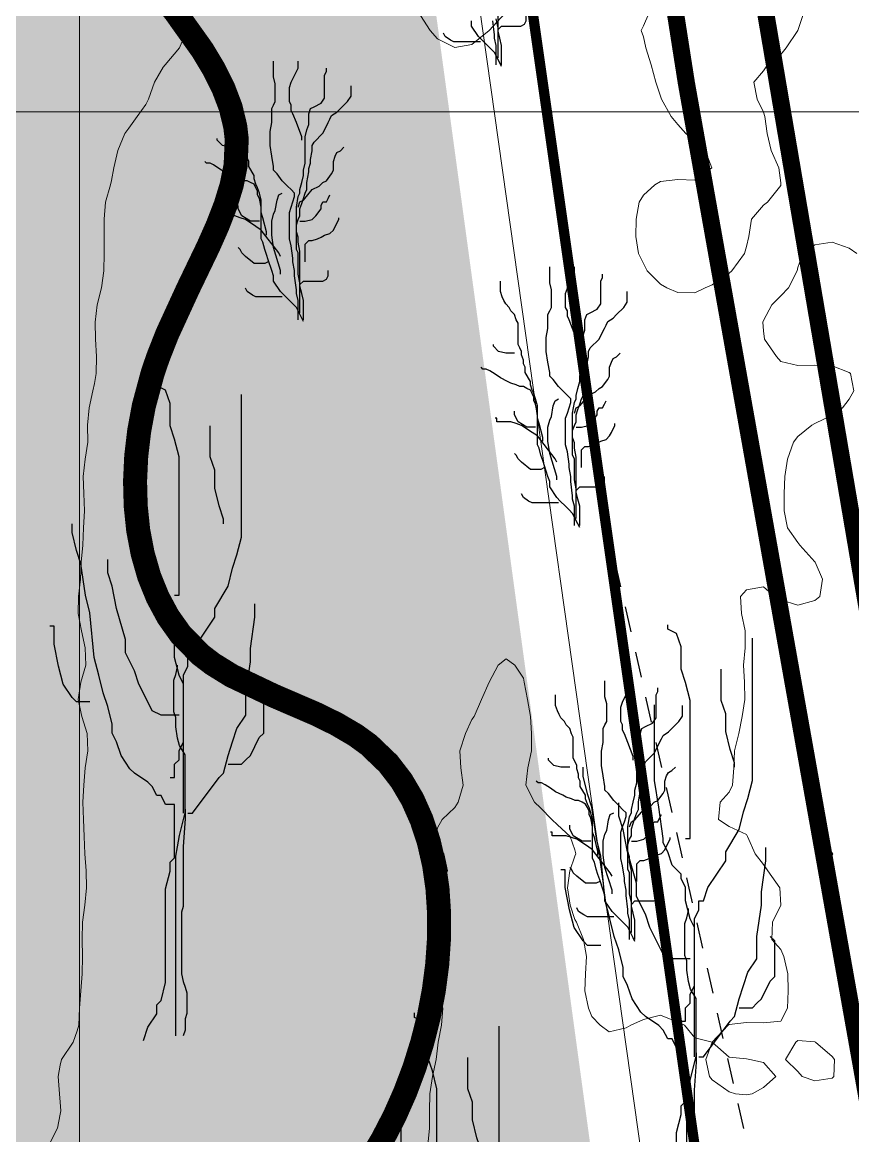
# Model space of a CAD drawing. Header units: centimetres. Extents: x 0 to 642158, y -847 to 649707.
# Drawn here: x 617065.15 to 617089.35, y 621257.53 to 621289.99 of the extents above; entities that cross this region are included whole.
import ezdxf

# ---------------------------------------------------------------- set-up
doc = ezdxf.new("R2010")
doc.units = ezdxf.units.CM
doc.header["$MEASUREMENT"] = 0
doc.linetypes.add('ACAD_ISO08W100', pattern=[36, 24, -3, 6, -3])
doc.linetypes.add('JIS_02_0.7', pattern=[1.35, 0.75, -0.6])
for name, color, linetype, lineweight in [('MEV_grille', 254, 'Continuous', 9), ('MEV_legende 500e', 7, 'Continuous', 9), ('MEV_schema paysager_V', 7, 'Continuous', 20), ('MEV_vegetal_V', 7, 'Continuous', 25), ('WAL_parcellaire agricole', 7, 'JIS_02_0.7', 25), ('WAL_topographie 0.5', 253, 'Continuous', 20)]:
    doc.layers.add(name, color=color, linetype=linetype, lineweight=lineweight)
doc.layers.add('MEV_vegetal_Ha', color=104, linetype='Continuous', lineweight=15, transparency=0.31)
doc.layers.add('MEV_vegetal_Hide', color=7, linetype='Continuous', lineweight=15, plot=False, transparency=0.76)
picture_1 = doc.add_image_def('image2.png', size_in_pixel=(6614, 11023))

# ---------------------------------------------------------------- blocks, each defined once
blk = doc.blocks.new('legende vegetal')
at = {"layer": 'MEV_vegetal_V'}
for points in [[(617078.863, 621288.562), (617078.863, 621289.127), (617078.812, 621289.332), (617078.812, 621289.435), (617078.761, 621289.845)], [(617079.017, 621288.511), (617078.966, 621288.614), (617078.812, 621288.922), (617078.709, 621289.024), (617078.607, 621289.127), (617078.453, 621289.281), (617078.35, 621289.383), (617078.145, 621289.691), (617078.145, 621289.845)], [(617079.017, 621288.562), (617079.017, 621289.127), (617078.966, 621289.332), (617078.915, 621289.537), (617078.915, 621289.64), (617078.863, 621289.897)], [(617078.915, 621288.768), (617078.915, 621290.564)], [(617078.915, 621289.435), (617078.915, 621289.589), (617079.017, 621289.691), (617079.582, 621289.691), (617079.685, 621289.743), (617079.736, 621289.845), (617079.736, 621289.999)], [(617078.401, 621289.23), (617077.631, 621289.23), (617077.529, 621289.281), (617077.375, 621289.383), (617077.323, 621289.486)], [(617073.09, 621281.126), (617073.09, 621281.69), (617073.039, 621281.895), (617073.039, 621281.998), (617072.987, 621282.409), (617072.987, 621282.562), (617072.936, 621282.819), (617072.936, 621282.922), (617072.885, 621283.281), (617072.833, 621283.486), (617072.833, 621284.256), (617072.885, 621284.41), (617072.936, 621284.564), (617072.987, 621284.718), (617072.987, 621284.82), (617072.885, 621284.923), (617072.782, 621285.026), (617072.628, 621285.18), (617072.474, 621285.385), (617072.371, 621285.487), (617072.371, 621285.59), (617072.32, 621285.898), (617072.269, 621286.206), (617072.269, 621286.616), (617072.32, 621286.873), (617072.32, 621287.283), (617072.371, 621287.386), (617072.423, 621287.489), (617072.423, 621288.002), (617072.371, 621288.207), (617072.371, 621288.669)], [(617073.193, 621286.36), (617073.193, 621286.462), (617073.039, 621286.873), (617072.936, 621287.129), (617072.885, 621287.232), (617072.885, 621287.386), (617072.833, 621287.489), (617072.833, 621287.899), (617072.885, 621288.053), (617073.09, 621288.464), (617073.09, 621288.669)], [(617073.244, 621281.126), (617073.244, 621281.69), (617073.193, 621281.895), (617073.141, 621282.101), (617073.141, 621282.203), (617073.09, 621282.46), (617073.09, 621283.076), (617073.039, 621283.178), (617073.039, 621284.41), (617073.09, 621284.718), (617073.141, 621284.82), (617073.141, 621284.923), (617073.193, 621285.128), (617073.244, 621285.333), (617073.244, 621285.487), (617073.295, 621285.693), (617073.295, 621286.462), (617073.347, 621286.668), (617073.398, 621286.822), (617073.398, 621287.129), (617073.449, 621287.283), (617073.552, 621287.335), (617073.757, 621287.437), (617073.86, 621287.591), (617073.86, 621288.258), (617073.911, 621288.361), (617073.911, 621288.464)], [(617073.244, 621281.074), (617073.193, 621281.177), (617073.039, 621281.485), (617072.936, 621281.588), (617072.833, 621281.69), (617072.679, 621281.844), (617072.577, 621281.947), (617072.371, 621282.255), (617072.371, 621282.409), (617072.32, 621282.562), (617072.217, 621282.87), (617072.166, 621283.024), (617072.115, 621283.178), (617072.063, 621283.384), (617072.012, 621283.486), (617072.012, 621284.615), (617071.961, 621284.82), (617071.909, 621284.974), (617071.858, 621285.077), (617071.807, 621285.231), (617071.807, 621285.333), (617071.653, 621285.59), (617071.653, 621285.744), (617071.601, 621285.847), (617071.601, 621285.949), (617071.55, 621286.103), (617071.55, 621286.206), (617071.499, 621286.308), (617071.447, 621286.411), (617071.447, 621287.027), (617071.396, 621287.129), (617071.345, 621287.283), (617071.242, 621287.386), (617071.191, 621287.489), (617071.088, 621287.591), (617071.037, 621287.694), (617070.985, 621287.797), (617070.934, 621287.95), (617070.934, 621288.258)], [(617073.141, 621281.331), (617073.141, 621283.127), (617073.09, 621283.384), (617073.09, 621283.537), (617073.039, 621283.691), (617073.039, 621283.897), (617073.09, 621284.051), (617073.141, 621284.153), (617073.141, 621284.358), (617073.193, 621284.512), (617073.244, 621284.666), (617073.295, 621284.82), (617073.347, 621284.923), (617073.347, 621285.128), (617073.398, 621285.436), (617073.398, 621285.539), (617073.449, 621285.693), (617073.449, 621285.795), (617073.501, 621286.052), (617073.501, 621286.206), (617073.552, 621286.308), (617073.809, 621286.565), (617073.911, 621286.77), (617073.963, 621286.873), (617074.014, 621286.975), (617074.065, 621287.078), (617074.219, 621287.181), (617074.322, 621287.283), (617074.527, 621287.489), (617074.63, 621287.643), (617074.63, 621287.95)], [(617071.345, 621286.154), (617071.088, 621286.154), (617070.883, 621286.206), (617070.729, 621286.36), (617070.729, 621286.411)], [(617073.09, 621284.41), (617073.141, 621284.564), (617073.244, 621284.615), (617073.501, 621284.923), (617073.706, 621285.026), (617073.809, 621285.128), (617073.911, 621285.18), (617074.065, 621285.385), (617074.117, 621285.487), (617074.117, 621285.744), (617074.168, 621285.898), (617074.219, 621286.001), (617074.322, 621286.052), (617074.425, 621286.154)], [(617072.166, 621283.589), (617072.166, 621283.691), (617072.063, 621284.102), (617072.012, 621284.256), (617072.012, 621284.41), (617071.961, 621284.666), (617071.909, 621284.769), (617071.909, 621284.872), (617071.858, 621284.974), (617071.807, 621285.077), (617071.704, 621285.128), (617071.601, 621285.18), (617071.499, 621285.18), (617071.396, 621285.231), (617071.242, 621285.282), (617071.139, 621285.333), (617070.934, 621285.436), (617070.78, 621285.539), (617070.626, 621285.641), (617070.523, 621285.693), (617070.421, 621285.693), (617070.369, 621285.744)], [(617072.577, 621282.46), (617072.577, 621282.562), (617072.371, 621283.23), (617072.32, 621283.589), (617072.32, 621283.999), (617072.371, 621284.205), (617072.423, 621284.307), (617072.474, 621284.615), (617072.525, 621284.769), (617072.628, 621284.82)], [(617073.141, 621283.999), (617073.295, 621283.999), (617073.501, 621284.051), (617073.603, 621284.153), (617073.757, 621284.358), (617073.757, 621284.461), (617073.809, 621284.564), (617073.911, 621284.564), (617073.963, 621284.666), (617074.014, 621284.769)], [(617072.577, 621282.973), (617072.525, 621283.076), (617072.012, 621283.743), (617071.858, 621283.845), (617071.55, 621284.051), (617071.396, 621284.102), (617071.242, 621284.153), (617070.831, 621284.153), (617070.831, 621284.256), (617070.78, 621284.256)], [(617071.961, 621283.999), (617071.704, 621283.999), (617071.447, 621284.153), (617071.345, 621284.358), (617071.345, 621284.461)], [(617073.295, 621282.819), (617073.295, 621283.332), (617073.398, 621283.435), (617073.501, 621283.435), (617073.655, 621283.486), (617073.757, 621283.537), (617073.86, 621283.589), (617074.014, 621283.64), (617074.117, 621283.743), (617074.168, 621283.845), (617074.271, 621284.051), (617074.271, 621284.102)], [(617072.217, 621282.819), (617072.115, 621282.768), (617071.807, 621282.768), (617071.55, 621282.973), (617071.447, 621283.076), (617071.396, 621283.178), (617071.345, 621283.23)], [(617081.14, 621275.122), (617081.14, 621275.687), (617081.089, 621275.892), (617081.089, 621275.995), (617081.037, 621276.405), (617081.037, 621276.559), (617080.986, 621276.816), (617080.986, 621276.918), (617080.935, 621277.277), (617080.883, 621277.483), (617080.883, 621278.252), (617080.935, 621278.406), (617080.986, 621278.56), (617081.037, 621278.714), (617081.037, 621278.817), (617080.935, 621278.919), (617080.832, 621279.022), (617080.678, 621279.176), (617080.524, 621279.381), (617080.421, 621279.484), (617080.421, 621279.587), (617080.37, 621279.894), (617080.319, 621280.202), (617080.319, 621280.613), (617080.37, 621280.869), (617080.37, 621281.28), (617080.421, 621281.383), (617080.473, 621281.485), (617080.473, 621281.998), (617080.421, 621282.204), (617080.421, 621282.665)], [(617081.243, 621280.356), (617081.243, 621280.459), (617081.089, 621280.869), (617080.986, 621281.126), (617080.935, 621281.229), (617080.935, 621281.383), (617080.883, 621281.485), (617080.883, 621281.896), (617080.935, 621282.05), (617081.14, 621282.46), (617081.14, 621282.665)], [(617073.141, 621281.998), (617073.141, 621282.152), (617073.244, 621282.255), (617073.809, 621282.255), (617073.911, 621282.306), (617073.963, 621282.409), (617073.963, 621282.562)], [(617081.294, 621275.122), (617081.294, 621275.687), (617081.243, 621275.892), (617081.191, 621276.097), (617081.191, 621276.2), (617081.14, 621276.456), (617081.14, 621277.072), (617081.089, 621277.175), (617081.089, 621278.406), (617081.14, 621278.714), (617081.191, 621278.817), (617081.191, 621278.919), (617081.243, 621279.125), (617081.294, 621279.33), (617081.294, 621279.484), (617081.345, 621279.689), (617081.345, 621280.459), (617081.397, 621280.664), (617081.448, 621280.818), (617081.448, 621281.126), (617081.5, 621281.28), (617081.602, 621281.331), (617081.807, 621281.434), (617081.91, 621281.588), (617081.91, 621282.255), (617081.961, 621282.357), (617081.961, 621282.46)], [(617072.628, 621281.793), (617071.858, 621281.793), (617071.755, 621281.844), (617071.601, 621281.947), (617071.55, 621282.049)], [(617081.294, 621275.071), (617081.243, 621275.174), (617081.089, 621275.481), (617080.986, 621275.584), (617080.883, 621275.687), (617080.73, 621275.841), (617080.627, 621275.943), (617080.421, 621276.251), (617080.421, 621276.405), (617080.37, 621276.559), (617080.267, 621276.867), (617080.216, 621277.021), (617080.165, 621277.175), (617080.113, 621277.38), (617080.062, 621277.483), (617080.062, 621278.612), (617080.011, 621278.817), (617079.959, 621278.971), (617079.908, 621279.073), (617079.857, 621279.227), (617079.857, 621279.33), (617079.703, 621279.587), (617079.703, 621279.74), (617079.652, 621279.843), (617079.652, 621279.946), (617079.6, 621280.1), (617079.6, 621280.202), (617079.549, 621280.305), (617079.497, 621280.408), (617079.497, 621281.023), (617079.446, 621281.126), (617079.395, 621281.28), (617079.292, 621281.383), (617079.241, 621281.485), (617079.138, 621281.588), (617079.087, 621281.69), (617079.035, 621281.793), (617078.984, 621281.947), (617078.984, 621282.255)], [(617081.191, 621275.327), (617081.191, 621277.123), (617081.14, 621277.38), (617081.14, 621277.534), (617081.089, 621277.688), (617081.089, 621277.893), (617081.14, 621278.047), (617081.191, 621278.15), (617081.191, 621278.355), (617081.243, 621278.509), (617081.294, 621278.663), (617081.345, 621278.817), (617081.397, 621278.919), (617081.397, 621279.125), (617081.448, 621279.433), (617081.448, 621279.535), (617081.5, 621279.689), (617081.5, 621279.792), (617081.551, 621280.048), (617081.551, 621280.202), (617081.602, 621280.305), (617081.859, 621280.561), (617081.961, 621280.767), (617082.013, 621280.869), (617082.064, 621280.972), (617082.115, 621281.075), (617082.269, 621281.177), (617082.372, 621281.28), (617082.577, 621281.485), (617082.68, 621281.639), (617082.68, 621281.947)], [(617079.395, 621280.151), (617079.138, 621280.151), (617078.933, 621280.202), (617078.779, 621280.356), (617078.779, 621280.408)], [(617081.14, 621278.406), (617081.191, 621278.56), (617081.294, 621278.612), (617081.551, 621278.919), (617081.756, 621279.022), (617081.859, 621279.125), (617081.961, 621279.176), (617082.115, 621279.381), (617082.167, 621279.484), (617082.167, 621279.74), (617082.218, 621279.894), (617082.269, 621279.997), (617082.372, 621280.048), (617082.475, 621280.151)], [(617080.216, 621277.585), (617080.216, 621277.688), (617080.113, 621278.098), (617080.062, 621278.252), (617080.062, 621278.406), (617080.011, 621278.663), (617079.959, 621278.765), (617079.959, 621278.868), (617079.908, 621278.971), (617079.857, 621279.073), (617079.754, 621279.125), (617079.652, 621279.176), (617079.549, 621279.176), (617079.446, 621279.227), (617079.292, 621279.279), (617079.189, 621279.33), (617078.984, 621279.433), (617078.83, 621279.535), (617078.676, 621279.638), (617078.573, 621279.689), (617078.471, 621279.689), (617078.419, 621279.74)], [(617069.487, 621273.1), (617069.617, 621273.1), (617069.617, 621277.126), (617069.487, 621277.646), (617069.358, 621278.036), (617069.358, 621278.685), (617069.228, 621279.074), (617068.968, 621279.204), (617068.968, 621279.334)], [(617069.358, 621267.775), (617069.487, 621267.775), (617069.487, 621268.164), (617069.617, 621268.294), (617069.617, 621268.554), (617069.747, 621268.814), (617069.747, 621270.762), (617069.877, 621271.022), (617069.877, 621271.281), (617070.007, 621271.281), (617070.137, 621271.671), (617070.657, 621272.45), (617070.657, 621272.71), (617071.047, 621273.36), (617071.177, 621273.879), (617071.306, 621274.269), (617071.436, 621274.788), (617071.436, 621278.945)], [(617080.627, 621276.456), (617080.627, 621276.559), (617080.421, 621277.226), (617080.37, 621277.585), (617080.37, 621277.996), (617080.421, 621278.201), (617080.473, 621278.304), (617080.524, 621278.612), (617080.576, 621278.765), (617080.678, 621278.817)], [(617081.191, 621277.996), (617081.345, 621277.996), (617081.551, 621278.047), (617081.654, 621278.15), (617081.807, 621278.355), (617081.807, 621278.458), (617081.859, 621278.56), (617081.961, 621278.56), (617082.013, 621278.663), (617082.064, 621278.765)], [(617080.011, 621277.996), (617079.754, 621277.996), (617079.497, 621278.15), (617079.395, 621278.355), (617079.395, 621278.458)], [(617080.627, 621276.97), (617080.576, 621277.072), (617080.062, 621277.739), (617079.908, 621277.842), (617079.6, 621278.047), (617079.446, 621278.098), (617079.292, 621278.15), (617078.882, 621278.15), (617078.882, 621278.252), (617078.83, 621278.252)], [(617081.345, 621276.816), (617081.345, 621277.329), (617081.448, 621277.431), (617081.551, 621277.431), (617081.705, 621277.483), (617081.807, 621277.534), (617081.91, 621277.585), (617082.064, 621277.637), (617082.167, 621277.739), (617082.218, 621277.842), (617082.321, 621278.047), (617082.321, 621278.098)], [(617070.916, 621275.178), (617070.916, 621275.308), (617070.787, 621275.698), (617070.657, 621276.217), (617070.657, 621276.737), (617070.527, 621277.126), (617070.527, 621278.036)], [(617080.267, 621276.816), (617080.165, 621276.764), (617079.857, 621276.764), (617079.6, 621276.97), (617079.497, 621277.072), (617079.446, 621277.175), (617079.395, 621277.226)], [(617069.747, 621266.736), (617069.747, 621270.502), (617069.617, 621270.762), (617069.487, 621271.281), (617069.487, 621271.671), (617069.358, 621271.931), (617069.358, 621272.061), (617069.097, 621272.321), (617068.968, 621272.71), (617068.838, 621272.97), (617068.838, 621273.1), (617068.708, 621274.009), (617068.578, 621274.788), (617068.578, 621276.996)], [(617081.191, 621275.995), (617081.191, 621276.148), (617081.294, 621276.251), (617081.859, 621276.251), (617081.961, 621276.302), (617082.013, 621276.405), (617082.013, 621276.559)], [(617080.678, 621275.789), (617079.908, 621275.789), (617079.806, 621275.841), (617079.652, 621275.943), (617079.6, 621276.046)], [(617068.578, 621260.112), (617068.708, 621260.501), (617068.968, 621260.891), (617068.968, 621261.151), (617069.097, 621261.281), (617069.228, 621261.8), (617069.228, 621264.528), (617069.358, 621265.047), (617069.358, 621265.307), (617069.487, 621265.437), (617069.487, 621266.995), (617069.228, 621266.995), (617069.097, 621267.255), (617068.968, 621267.255), (617068.838, 621267.515), (617068.708, 621267.645), (617068.318, 621267.905), (617068.188, 621268.035), (617067.928, 621268.424), (617067.798, 621268.814), (617067.668, 621269.074), (617067.668, 621269.333), (617067.539, 621269.853), (617067.409, 621270.243), (617067.278, 621270.762), (617067.149, 621271.281), (617067.019, 621272.58), (617066.889, 621273.1), (617066.759, 621274.009), (617066.629, 621274.399), (617066.499, 621274.918), (617066.499, 621275.178)], [(617069.617, 621269.593), (617069.097, 621269.593), (617068.838, 621269.723), (617068.708, 621269.983), (617068.448, 621270.502), (617068.318, 621270.892), (617068.058, 621271.412), (617068.058, 621271.801), (617067.798, 621272.71), (617067.668, 621273.36), (617067.539, 621273.749), (617067.539, 621274.139)], [(617069.877, 621266.736), (617070.007, 621266.736), (617070.787, 621267.775), (617070.916, 621267.905), (617071.047, 621268.424), (617071.177, 621268.814), (617071.306, 621269.204), (617071.566, 621269.593), (617071.566, 621270.243), (617071.696, 621271.152), (617071.696, 621271.541), (617071.826, 621272.45), (617071.826, 621272.84)], [(617084.38, 621266), (617084.51, 621266), (617084.51, 621270.027), (617084.38, 621270.546), (617084.25, 621270.936), (617084.25, 621271.585), (617084.12, 621271.975), (617083.86, 621272.105), (617083.86, 621272.235)], [(617067.019, 621269.983), (617066.629, 621269.983), (617066.499, 621270.113), (617066.239, 621270.502), (617066.109, 621271.022), (617065.979, 621271.671), (617065.979, 621272.191), (617065.849, 621272.191)], [(617084.25, 621260.675), (617084.38, 621260.675), (617084.38, 621261.065), (617084.51, 621261.195), (617084.51, 621261.454), (617084.64, 621261.714), (617084.64, 621263.662), (617084.77, 621263.922), (617084.77, 621264.182), (617084.9, 621264.182), (617085.03, 621264.572), (617085.549, 621265.351), (617085.549, 621265.611), (617085.939, 621266.26), (617086.069, 621266.779), (617086.199, 621267.169), (617086.329, 621267.689), (617086.329, 621271.845)], [(617069.521, 621260.247), (617069.521, 621265.488), (617069.576, 621265.761), (617069.631, 621266.089), (617069.795, 621266.744), (617069.795, 621268.437), (617069.631, 621268.709), (617069.576, 621268.928), (617069.521, 621269.256), (617069.521, 621269.529), (617069.466, 621269.692), (617069.466, 621270.62), (617069.521, 621270.784), (617069.576, 621271.003), (617069.576, 621271.057)], [(617085.809, 621268.078), (617085.809, 621268.208), (617085.679, 621268.598), (617085.549, 621269.117), (617085.549, 621269.637), (617085.42, 621270.027), (617085.42, 621270.936)], [(617082.75, 621263.052), (617082.75, 621263.617), (617082.699, 621263.822), (617082.699, 621263.925), (617082.647, 621264.335), (617082.647, 621264.489), (617082.596, 621264.746), (617082.596, 621264.848), (617082.545, 621265.207), (617082.493, 621265.413), (617082.493, 621266.182), (617082.545, 621266.336), (617082.596, 621266.49), (617082.647, 621266.644), (617082.647, 621266.747), (617082.545, 621266.849), (617082.442, 621266.952), (617082.288, 621267.106), (617082.134, 621267.311), (617082.031, 621267.414), (617082.031, 621267.517), (617081.98, 621267.824), (617081.929, 621268.132), (617081.929, 621268.543), (617081.98, 621268.799), (617081.98, 621269.21), (617082.031, 621269.313), (617082.083, 621269.415), (617082.083, 621269.928), (617082.031, 621270.134), (617082.031, 621270.595)], [(617082.853, 621268.286), (617082.853, 621268.389), (617082.699, 621268.799), (617082.596, 621269.056), (617082.545, 621269.159), (617082.545, 621269.313), (617082.493, 621269.415), (617082.493, 621269.826), (617082.545, 621269.98), (617082.75, 621270.39), (617082.75, 621270.595)], [(617082.904, 621263.052), (617082.904, 621263.617), (617082.853, 621263.822), (617082.801, 621264.027), (617082.801, 621264.13), (617082.75, 621264.386), (617082.75, 621265.002), (617082.699, 621265.105), (617082.699, 621266.336), (617082.75, 621266.644), (617082.801, 621266.747), (617082.801, 621266.849), (617082.853, 621267.055), (617082.904, 621267.26), (617082.904, 621267.414), (617082.955, 621267.619), (617082.955, 621268.389), (617083.007, 621268.594), (617083.058, 621268.748), (617083.058, 621269.056), (617083.109, 621269.21), (617083.212, 621269.261), (617083.417, 621269.364), (617083.52, 621269.518), (617083.52, 621270.185), (617083.571, 621270.287), (617083.571, 621270.39)], [(617071.047, 621268.164), (617071.436, 621268.164), (617071.566, 621268.294), (617071.696, 621268.424), (617071.956, 621268.944), (617072.086, 621269.074), (617072.086, 621270.113), (617071.956, 621270.243)], [(617082.904, 621263.001), (617082.853, 621263.104), (617082.699, 621263.411), (617082.596, 621263.514), (617082.493, 621263.617), (617082.34, 621263.771), (617082.237, 621263.873), (617082.031, 621264.181), (617082.031, 621264.335), (617081.98, 621264.489), (617081.877, 621264.797), (617081.826, 621264.951), (617081.775, 621265.105), (617081.723, 621265.31), (617081.672, 621265.413), (617081.672, 621266.542), (617081.621, 621266.747), (617081.569, 621266.901), (617081.518, 621267.003), (617081.467, 621267.157), (617081.467, 621267.26), (617081.313, 621267.517), (617081.313, 621267.67), (617081.261, 621267.773), (617081.261, 621267.876), (617081.21, 621268.03), (617081.21, 621268.132), (617081.159, 621268.235), (617081.107, 621268.338), (617081.107, 621268.953), (617081.056, 621269.056), (617081.005, 621269.21), (617080.902, 621269.313), (617080.851, 621269.415), (617080.748, 621269.518), (617080.697, 621269.62), (617080.645, 621269.723), (617080.594, 621269.877), (617080.594, 621270.185)], [(617082.801, 621263.257), (617082.801, 621265.053), (617082.75, 621265.31), (617082.75, 621265.464), (617082.699, 621265.618), (617082.699, 621265.823), (617082.75, 621265.977), (617082.801, 621266.08), (617082.801, 621266.285), (617082.853, 621266.439), (617082.904, 621266.593), (617082.955, 621266.747), (617083.007, 621266.849), (617083.007, 621267.055), (617083.058, 621267.363), (617083.058, 621267.465), (617083.109, 621267.619), (617083.109, 621267.722), (617083.161, 621267.978), (617083.161, 621268.132), (617083.212, 621268.235), (617083.469, 621268.491), (617083.571, 621268.697), (617083.623, 621268.799), (617083.674, 621268.902), (617083.725, 621269.005), (617083.879, 621269.107), (617083.982, 621269.21), (617084.187, 621269.415), (617084.29, 621269.569), (617084.29, 621269.877)], [(617084.64, 621259.636), (617084.64, 621263.403), (617084.51, 621263.662), (617084.38, 621264.182), (617084.38, 621264.572), (617084.25, 621264.831), (617084.25, 621264.961), (617083.99, 621265.221), (617083.86, 621265.611), (617083.73, 621265.87), (617083.73, 621266), (617083.601, 621266.909), (617083.471, 621267.689), (617083.471, 621269.897)], [(617081.005, 621268.081), (617080.748, 621268.081), (617080.543, 621268.132), (617080.389, 621268.286), (617080.389, 621268.338)], [(617084.12, 621254.7), (617084.12, 621257.428), (617084.25, 621257.948), (617084.25, 621258.207), (617084.38, 621258.337), (617084.38, 621259.896), (617084.12, 621259.896), (617083.99, 621260.155), (617083.86, 621260.155), (617083.73, 621260.415), (617083.601, 621260.545), (617083.211, 621260.805), (617083.081, 621260.935), (617082.821, 621261.324), (617082.691, 621261.714), (617082.561, 621261.974), (617082.561, 621262.234), (617082.431, 621262.753), (617082.301, 621263.143), (617082.171, 621263.662), (617082.041, 621264.182), (617081.911, 621265.481), (617081.781, 621266), (617081.652, 621266.909), (617081.521, 621267.299), (617081.392, 621267.819), (617081.392, 621268.078)], [(617082.75, 621266.336), (617082.801, 621266.49), (617082.904, 621266.542), (617083.161, 621266.849), (617083.366, 621266.952), (617083.469, 621267.055), (617083.571, 621267.106), (617083.725, 621267.311), (617083.777, 621267.414), (617083.777, 621267.67), (617083.828, 621267.824), (617083.879, 621267.927), (617083.982, 621267.978), (617084.085, 621268.081)], [(617081.826, 621265.515), (617081.826, 621265.618), (617081.723, 621266.028), (617081.672, 621266.182), (617081.672, 621266.336), (617081.621, 621266.593), (617081.569, 621266.695), (617081.569, 621266.798), (617081.518, 621266.901), (617081.467, 621267.003), (617081.364, 621267.055), (617081.261, 621267.106), (617081.159, 621267.106), (617081.056, 621267.157), (617080.902, 621267.209), (617080.799, 621267.26), (617080.594, 621267.363), (617080.44, 621267.465), (617080.286, 621267.568), (617080.183, 621267.619), (617080.081, 621267.619), (617080.029, 621267.67)], [(617084.51, 621262.493), (617083.99, 621262.493), (617083.73, 621262.623), (617083.601, 621262.883), (617083.34, 621263.403), (617083.211, 621263.792), (617082.951, 621264.312), (617082.951, 621264.701), (617082.691, 621265.611), (617082.561, 621266.26), (617082.431, 621266.65), (617082.431, 621267.039)], [(617069.795, 621266.853), (617069.795, 621266.58), (617069.74, 621265.761), (617069.74, 621264.014), (617069.685, 621263.851), (617069.685, 621262.049), (617069.74, 621261.83), (617069.795, 621261.667), (617069.849, 621261.503), (617069.849, 621260.902), (617069.795, 621260.739), (617069.795, 621260.411), (617069.74, 621260.247)], [(617082.237, 621264.386), (617082.237, 621264.489), (617082.031, 621265.156), (617081.98, 621265.515), (617081.98, 621265.926), (617082.031, 621266.131), (617082.083, 621266.234), (617082.134, 621266.542), (617082.185, 621266.695), (617082.288, 621266.747)], [(617081.621, 621265.926), (617081.364, 621265.926), (617081.107, 621266.08), (617081.005, 621266.285), (617081.005, 621266.388)], [(617082.801, 621265.926), (617082.955, 621265.926), (617083.161, 621265.977), (617083.264, 621266.08), (617083.417, 621266.285), (617083.417, 621266.388), (617083.469, 621266.49), (617083.571, 621266.49), (617083.623, 621266.593), (617083.674, 621266.695)], [(617082.237, 621264.9), (617082.185, 621265.002), (617081.672, 621265.669), (617081.518, 621265.772), (617081.21, 621265.977), (617081.056, 621266.028), (617080.902, 621266.08), (617080.492, 621266.08), (617080.492, 621266.182), (617080.44, 621266.182)], [(617082.955, 621264.746), (617082.955, 621265.259), (617083.058, 621265.361), (617083.161, 621265.361), (617083.315, 621265.413), (617083.417, 621265.464), (617083.52, 621265.515), (617083.674, 621265.567), (617083.777, 621265.669), (617083.828, 621265.772), (617083.931, 621265.977), (617083.931, 621266.028)], [(617084.77, 621259.636), (617084.9, 621259.636), (617085.679, 621260.675), (617085.809, 621260.805), (617085.939, 621261.324), (617086.069, 621261.714), (617086.199, 621262.104), (617086.459, 621262.493), (617086.459, 621263.143), (617086.589, 621264.052), (617086.589, 621264.442), (617086.719, 621265.351), (617086.719, 621265.741)], [(617081.911, 621262.883), (617081.521, 621262.883), (617081.392, 621263.013), (617081.132, 621263.403), (617081.002, 621263.922), (617080.872, 621264.572), (617080.872, 621265.091), (617080.742, 621265.091)], [(617081.877, 621264.746), (617081.775, 621264.694), (617081.467, 621264.694), (617081.21, 621264.9), (617081.107, 621265.002), (617081.056, 621265.105), (617081.005, 621265.156)], [(617082.801, 621263.925), (617082.801, 621264.078), (617082.904, 621264.181), (617083.469, 621264.181), (617083.571, 621264.232), (617083.623, 621264.335), (617083.623, 621264.489)], [(617082.288, 621263.719), (617081.518, 621263.719), (617081.416, 621263.771), (617081.261, 621263.873), (617081.21, 621263.976)], [(617084.414, 621253.147), (617084.414, 621258.389), (617084.468, 621258.662), (617084.523, 621258.989), (617084.687, 621259.645), (617084.687, 621261.337), (617084.523, 621261.61), (617084.468, 621261.828), (617084.414, 621262.156), (617084.414, 621262.429), (617084.359, 621262.593), (617084.359, 621263.521), (617084.414, 621263.685), (617084.468, 621263.903), (617084.468, 621263.958)], [(617085.939, 621261.065), (617086.329, 621261.065), (617086.459, 621261.195), (617086.589, 621261.324), (617086.849, 621261.844), (617086.978, 621261.974), (617086.978, 621263.013), (617086.849, 621263.143)], [(617077, 621254.679), (617077.13, 621254.679), (617077.13, 621258.705), (617077, 621259.224), (617076.87, 621259.614), (617076.87, 621260.264), (617076.74, 621260.653), (617076.48, 621260.783), (617076.48, 621260.913)], [(617076.87, 621249.354), (617077, 621249.354), (617077, 621249.743), (617077.13, 621249.873), (617077.13, 621250.133), (617077.26, 621250.393), (617077.26, 621252.341), (617077.389, 621252.6), (617077.389, 621252.86), (617077.52, 621252.86), (617077.65, 621253.25), (617078.169, 621254.029), (617078.169, 621254.289), (617078.559, 621254.938), (617078.689, 621255.458), (617078.819, 621255.848), (617078.949, 621256.367), (617078.949, 621260.523)], [(617078.429, 621256.757), (617078.429, 621256.886), (617078.299, 621257.276), (617078.169, 621257.796), (617078.169, 621258.315), (617078.039, 621258.705), (617078.039, 621259.614)], [(617084.687, 621259.754), (617084.687, 621259.48), (617084.633, 621258.662), (617084.633, 621256.915), (617084.578, 621256.751), (617084.578, 621254.949), (617084.633, 621254.731), (617084.687, 621254.567), (617084.741, 621254.403), (617084.741, 621253.803), (617084.687, 621253.639), (617084.687, 621253.311), (617084.633, 621253.147)], [(617077.26, 621248.314), (617077.26, 621252.081), (617077.13, 621252.341), (617077, 621252.86), (617077, 621253.25), (617076.87, 621253.51), (617076.87, 621253.64), (617076.61, 621253.899), (617076.48, 621254.289), (617076.35, 621254.549), (617076.35, 621254.679), (617076.22, 621255.588), (617076.09, 621256.367), (617076.09, 621258.575)]]:
    blk.add_lwpolyline(points, dxfattribs=at)
blk = doc.blocks.new('*U114')
at = {"layer": 'MEV_grille', "transparency": 33554687}
blk.add_lwpolyline([(-1338.461, 0), (1338.461, 0)], dxfattribs=at)
blk = doc.blocks.new('*U115')
at = {"layer": 'MEV_grille', "color": 0, "linetype": 'ByBlock', "lineweight": -2, "transparency": 16777216}
blk.add_blockref('*U114', (0, -1100), dxfattribs=at)
blk = doc.blocks.new('*U112')
at = {"layer": 'MEV_grille', "transparency": 33554687}
blk.add_lwpolyline([(0, 1825.476), (0, -1825.476)], dxfattribs=at)
blk = doc.blocks.new('*U113')
at = {"layer": 'MEV_grille', "color": 0, "linetype": 'ByBlock', "lineweight": -2, "transparency": 16777216}
blk.add_blockref('*U112', (1700, 0), dxfattribs=at)

msp = doc.modelspace()

# ---------------------------------------------------------------- hatches: boundary and pattern name
at = {"layer": 'MEV_vegetal_Ha'}
h = msp.add_hatch(color=256, dxfattribs=at)
h.dxf.hatch_style = 1
h.paths.add_polyline_path([(617050.979, 621226.816), (617084.471, 621236.937), (617064.668, 621382.23), (617023.574, 621370.684)])

# ---------------------------------------------------------------- linework, layer by layer
at = {"layer": 'MEV_legende 500e', "color": 100, "linetype": 'ACAD_ISO08W100', "ltscale": 0.2, "const_width": 0.3}
msp.add_lwpolyline([(617050.184, 621223.774), (617087.812, 621235.73), (617066.591, 621384.341), (617020.869, 621371.556)], close=True, dxfattribs=at)
at = {"layer": 'MEV_schema paysager_V', "color": 60, "const_width": 0.5}
for points in [[(617110.277, 621100.618), (617111.124, 621109.529), (617111.382, 621116.71), (617111.574, 621125.307), (617110.935, 621135.4), (617109.34, 621150.055), (617106.104, 621177.648), (617104.154, 621190.505), (617102.541, 621197.282), (617100.539, 621209.483), (617096.053, 621236.837), (617089.623, 621273.757), (617077.79, 621343.258), (617071.163, 621389.516)], [(617108.822, 621103.031), (617109.811, 621117.869), (617110.075, 621125.387), (617109.255, 621136.748), (617107.17, 621155.599), (617105.176, 621171.458), (617103.362, 621186.14), (617101.579, 621194.056), (617099.483, 621205.218), (617096.884, 621218.628), (617084.5, 621288.232), (617075.813, 621343.77), (617069.415, 621389.248)]]:
    msp.add_lwpolyline(points, dxfattribs=at)
at = {"layer": 'MEV_schema paysager_V', "color": 51, "const_width": 0.7}
msp.add_lwpolyline([(617068.725, 621291.402), (617069.607, 621290.29), (617070.396, 621289.183), (617070.729, 621288.63), (617071.006, 621288.074), (617071.218, 621287.517), (617071.354, 621286.956), (617071.397, 621286.588), (617071.365, 621285.821), (617071.25, 621285.245), (617071.071, 621284.661), (617070.841, 621284.067), (617070.573, 621283.462), (617069.973, 621282.214), (617069.372, 621280.905), (617069.104, 621280.223), (617068.948, 621279.767), (617068.689, 621278.804), (617068.554, 621278.074), (617068.468, 621277.34), (617068.434, 621276.608), (617068.453, 621275.886), (617068.526, 621275.18), (617068.656, 621274.498), (617068.843, 621273.846), (617069.09, 621273.231), (617069.397, 621272.66), (617069.766, 621272.14), (617070.347, 621271.548), (617070.697, 621271.281), (617071.249, 621270.939), (617072.458, 621270.363), (617073.703, 621269.826), (617074.3, 621269.533), (617074.861, 621269.204), (617075.246, 621268.924), (617075.814, 621268.379), (617076.198, 621267.88), (617076.522, 621267.329), (617076.787, 621266.733), (617076.995, 621266.097), (617077.148, 621265.427), (617077.248, 621264.728), (617077.295, 621264.007), (617077.292, 621263.268), (617077.24, 621262.518), (617077.141, 621261.763), (617076.997, 621261.007), (617076.808, 621260.257), (617076.578, 621259.518), (617076.307, 621258.797), (617075.997, 621258.097), (617075.65, 621257.426), (617075.267, 621256.789)], dxfattribs=at)
at = {"layer": 'MEV_vegetal_Hide'}
msp.add_lwpolyline([(617065.569, 621381.901), (617089.092, 621215.154)], dxfattribs=at)
at = {"layer": 'WAL_parcellaire agricole'}
for points in [[(616895.475, 621229.376), (616956.531, 621348.168), (616997.029, 621362.172), (617014.885, 621368.246), (617066.24, 621384.966), (617081.824, 621276.897)], [(617081.824, 621276.897), (617100.262, 621195.472)]]:
    msp.add_lwpolyline(points, dxfattribs=at)
at = {"layer": 'WAL_topographie 0.5'}
for points in [[(617070.119, 621290.25), (617069.94, 621289.75), (617069.75, 621289.292), (617069.732, 621289.25), (617069.307, 621288.75), (617069.25, 621288.686), (617069.005, 621288.25), (617068.823, 621287.75), (617068.75, 621287.596), (617068.5, 621287.25), (617068.25, 621286.904), (617068.136, 621286.75), (617067.931, 621286.25), (617067.818, 621285.75), (617067.75, 621285.375), (617067.723, 621285.25), (617067.574, 621284.75), (617067.532, 621284.25), (617067.536, 621283.75), (617067.534, 621283.25), (617067.527, 621282.75), (617067.454, 621282.25), (617067.332, 621281.75), (617067.272, 621281.25), (617067.284, 621280.75), (617067.315, 621280.25), (617067.298, 621279.75), (617067.25, 621279.464), (617067.2, 621279.25), (617067.096, 621278.75), (617067.05, 621278.25), (617067.053, 621277.75), (617066.979, 621277.25), (617066.92, 621276.75), (617066.94, 621276.25), (617066.959, 621275.75), (617066.931, 621275.25), (617066.91, 621274.75), (617066.868, 621274.25), (617066.845, 621273.75), (617066.788, 621273.25), (617066.775, 621272.75), (617066.869, 621272.25), (617066.981, 621271.75), (617067, 621271.25), (617066.853, 621270.75), (617066.78, 621270.25), (617066.885, 621269.75), (617067.038, 621269.25), (617067.056, 621268.75), (617066.983, 621268.25), (617066.94, 621267.75), (617066.916, 621267.25), (617066.934, 621266.75), (617066.953, 621266.25), (617066.974, 621265.75), (617067.008, 621265.25), (617067.019, 621264.75), (617066.974, 621264.25), (617066.901, 621263.75), (617066.893, 621263.25), (617066.907, 621262.75), (617066.888, 621262.25), (617066.85, 621261.75), (617066.817, 621261.25), (617066.797, 621260.75), (617066.75, 621260.583), (617066.63, 621260.25), (617066.29, 621259.75), (617066.25, 621259.583), (617066.194, 621259.25), (617066.234, 621258.75), (617066.25, 621258.5), (617066.268, 621258.25), (617066.25, 621258.15), (617066.17, 621257.75), (617065.923, 621257.25)], [(617079.208, 621290.25), (617078.75, 621289.75), (617078.75, 621289.75), (617078.25, 621289.349), (617077.75, 621289.259), (617077.25, 621289.512), (617077.036, 621289.75), (617076.75, 621290.194)], [(617085.052, 621282.25), (617084.75, 621282.107), (617084.25, 621282.111), (617083.931, 621282.25), (617083.75, 621282.36), (617083.358, 621282.75), (617083.25, 621282.961), (617083.111, 621283.25), (617083.025, 621283.75), (617083.035, 621284.25), (617083.127, 621284.75), (617083.25, 621284.954), (617083.58, 621285.25), (617083.75, 621285.351), (617084.25, 621285.413), (617084.75, 621285.387), (617085.245, 621285.75), (617085.051, 621286.25), (617084.75, 621286.523), (617084.489, 621286.75), (617084.25, 621287.009), (617084.056, 621287.25), (617083.775, 621287.75), (617083.75, 621287.841), (617083.609, 621288.25), (617083.479, 621288.75), (617083.316, 621289.25), (617083.25, 621289.565), (617083.185, 621289.75), (617083.25, 621289.889), (617083.407, 621290.25)], [(617087.915, 621290.25), (617087.75, 621289.75), (617087.75, 621289.75), (617087.408, 621289.25), (617087.25, 621289.058), (617086.862, 621288.75), (617086.75, 621288.581), (617086.472, 621288.25), (617086.564, 621287.75), (617086.75, 621287.375), (617086.793, 621287.25), (617086.861, 621286.75), (617086.971, 621286.25), (617087.196, 621285.75), (617087.25, 621285.31), (617087.256, 621285.25), (617087.25, 621285.238), (617086.866, 621284.75), (617086.75, 621284.662), (617086.4, 621284.25), (617086.322, 621283.75), (617086.25, 621283.459), (617086.197, 621283.25), (617085.825, 621282.75), (617085.75, 621282.682), (617085.25, 621282.34), (617085.052, 621282.25)], [(617089.47, 621283.25), (617089.25, 621283.405), (617088.75, 621283.583), (617088.25, 621283.507), (617087.892, 621283.25), (617087.75, 621282.846), (617087.732, 621282.75), (617087.477, 621282.25), (617087.25, 621282.016), (617086.991, 621281.75), (617086.75, 621281.293), (617086.726, 621281.25), (617086.75, 621281), (617086.778, 621280.75), (617087.13, 621280.25), (617087.25, 621280.103), (617087.75, 621279.981), (617088.25, 621279.999), (617088.75, 621279.978), (617089.25, 621279.783), (617089.284, 621279.75), (617089.379, 621279.25), (617089.25, 621279.005), (617089.055, 621278.75), (617088.75, 621278.535), (617088.25, 621278.298), (617088.154, 621278.25), (617087.75, 621277.918), (617087.627, 621277.75), (617087.449, 621277.25), (617087.367, 621276.75), (617087.355, 621276.25), (617087.349, 621275.75), (617087.449, 621275.25), (617087.75, 621274.827), (617087.805, 621274.75), (617088.25, 621274.263), (617088.258, 621274.25), (617088.47, 621273.75), (617088.388, 621273.25), (617088.25, 621273.131), (617087.75, 621273), (617087.25, 621273.152), (617087.073, 621273.25), (617086.75, 621273.528), (617086.25, 621273.448), (617086.083, 621273.25), (617086.11, 621272.75), (617086.219, 621272.25), (617086.219, 621271.75), (617086.169, 621271.25), (617086.197, 621270.75), (617086.206, 621270.25), (617086.129, 621269.75), (617086.026, 621269.25), (617085.907, 621268.75), (617085.88, 621268.25), (617085.845, 621267.75), (617085.75, 621267.54), (617085.488, 621267.25), (617085.441, 621266.75), (617085.75, 621266.54), (617086.25, 621266.306), (617086.284, 621266.25), (617086.505, 621265.75), (617086.75, 621265.433), (617086.879, 621265.25), (617087.226, 621264.75), (617087.25, 621264.25), (617087.25, 621264.25), (617087.25, 621264.25), (617087.014, 621263.75), (617086.994, 621263.25), (617087.25, 621262.958), (617087.34, 621262.75), (617087.456, 621262.25), (617087.473, 621261.75), (617087.445, 621261.25), (617087.25, 621260.869), (617086.75, 621260.821), (617086.25, 621260.83), (617085.75, 621260.766), (617085.718, 621260.75), (617085.25, 621260.25), (617085.75, 621259.821), (617086.25, 621259.766), (617086.35, 621259.75), (617086.75, 621259.659), (617087.11, 621259.25), (617086.75, 621258.929), (617086.417, 621258.75), (617086.25, 621258.715), (617085.938, 621258.75), (617085.75, 621258.802), (617085.25, 621259.16), (617085.177, 621259.25), (617085.065, 621259.75), (617085.25, 621260.25), (617084.75, 621260.378), (617084.448, 621260.75), (617084.25, 621260.841), (617083.75, 621261.046), (617083.25, 621260.917), (617082.884, 621260.75), (617082.75, 621260.669), (617082.25, 621260.558), (617081.994, 621260.75), (617081.75, 621261.006), (617081.649, 621261.25), (617081.545, 621261.75), (617081.558, 621262.25), (617081.591, 621262.75), (617081.508, 621263.25), (617081.297, 621263.75), (617081.25, 621263.829), (617081.113, 621264.25), (617081.033, 621264.75), (617081.107, 621265.25), (617081.25, 621265.679), (617081.281, 621265.75), (617081.25, 621265.859), (617081.116, 621266.25), (617080.75, 621266.595), (617080.581, 621266.75), (617080.25, 621267.091), (617080.08, 621267.25), (617079.826, 621267.75), (617079.879, 621268.25), (617079.99, 621268.75), (617079.987, 621269.25), (617079.96, 621269.75), (617079.875, 621270.25), (617079.771, 621270.75), (617079.75, 621270.865), (617079.5, 621271.25), (617079.25, 621271.435), (617079.012, 621271.25), (617078.75, 621270.75), (617078.75, 621270.75), (617078.528, 621270.25), (617078.317, 621269.75), (617078.25, 621269.667), (617078.065, 621269.25), (617077.9, 621268.75), (617077.933, 621268.25), (617078, 621267.75), (617077.854, 621267.25), (617077.75, 621267.1), (617077.382, 621266.75), (617077.25, 621266.5), (617077.193, 621266.25), (617077.25, 621266.041), (617077.434, 621265.75), (617077.536, 621265.25), (617077.25, 621264.942), (617077.182, 621264.75), (617077.194, 621264.25), (617077.197, 621263.75), (617077.185, 621263.25), (617077.25, 621262.75), (617077.25, 621262.75), (617077.25, 621262.25), (617077.281, 621261.75), (617077.401, 621261.25), (617077.364, 621260.75), (617077.272, 621260.25), (617077.25, 621260.083), (617077.206, 621259.75), (617077.098, 621259.25), (617077.027, 621258.75), (617077.016, 621258.25), (617077.015, 621257.75), (617076.971, 621257.25)], [(617088.771, 621265.75), (617088.75, 621265.72), (617088.438, 621265.75), (617088.75, 621265.788), (617088.771, 621265.75)], [(617088.799, 621259.25), (617088.75, 621259.201), (617088.25, 621259.127), (617087.88, 621259.25), (617087.75, 621259.402), (617087.386, 621259.75), (617087.687, 621260.25), (617087.75, 621260.3), (617088.25, 621260.267), (617088.265, 621260.25), (617088.75, 621259.832), (617088.816, 621259.75), (617088.799, 621259.25)]]:
    msp.add_lwpolyline(points, dxfattribs=at)

# ---------------------------------------------------------------- block references
at = {"layer": 'MEV_grille', "transparency": 33554687}
for name, p in [('*U113', (615366.814, 620593.644)), ('*U115', (616669.481, 622387.381))]:
    msp.add_blockref(name, p, dxfattribs=at)
at = {"layer": 'MEV_vegetal_V'}
msp.add_blockref('legende vegetal', (0.098, 0.193), dxfattribs=at)

# ---------------------------------------------------------------- pictures from other files: only their frames are drawn
image = msp.add_image(picture_1, insert=(616830.845, 620745.783), size_in_units=(429.466, 715.756), dxfattribs=dict(brightness=75))
image.dxf.flags = 7

doc.saveas('drawing.dxf')
